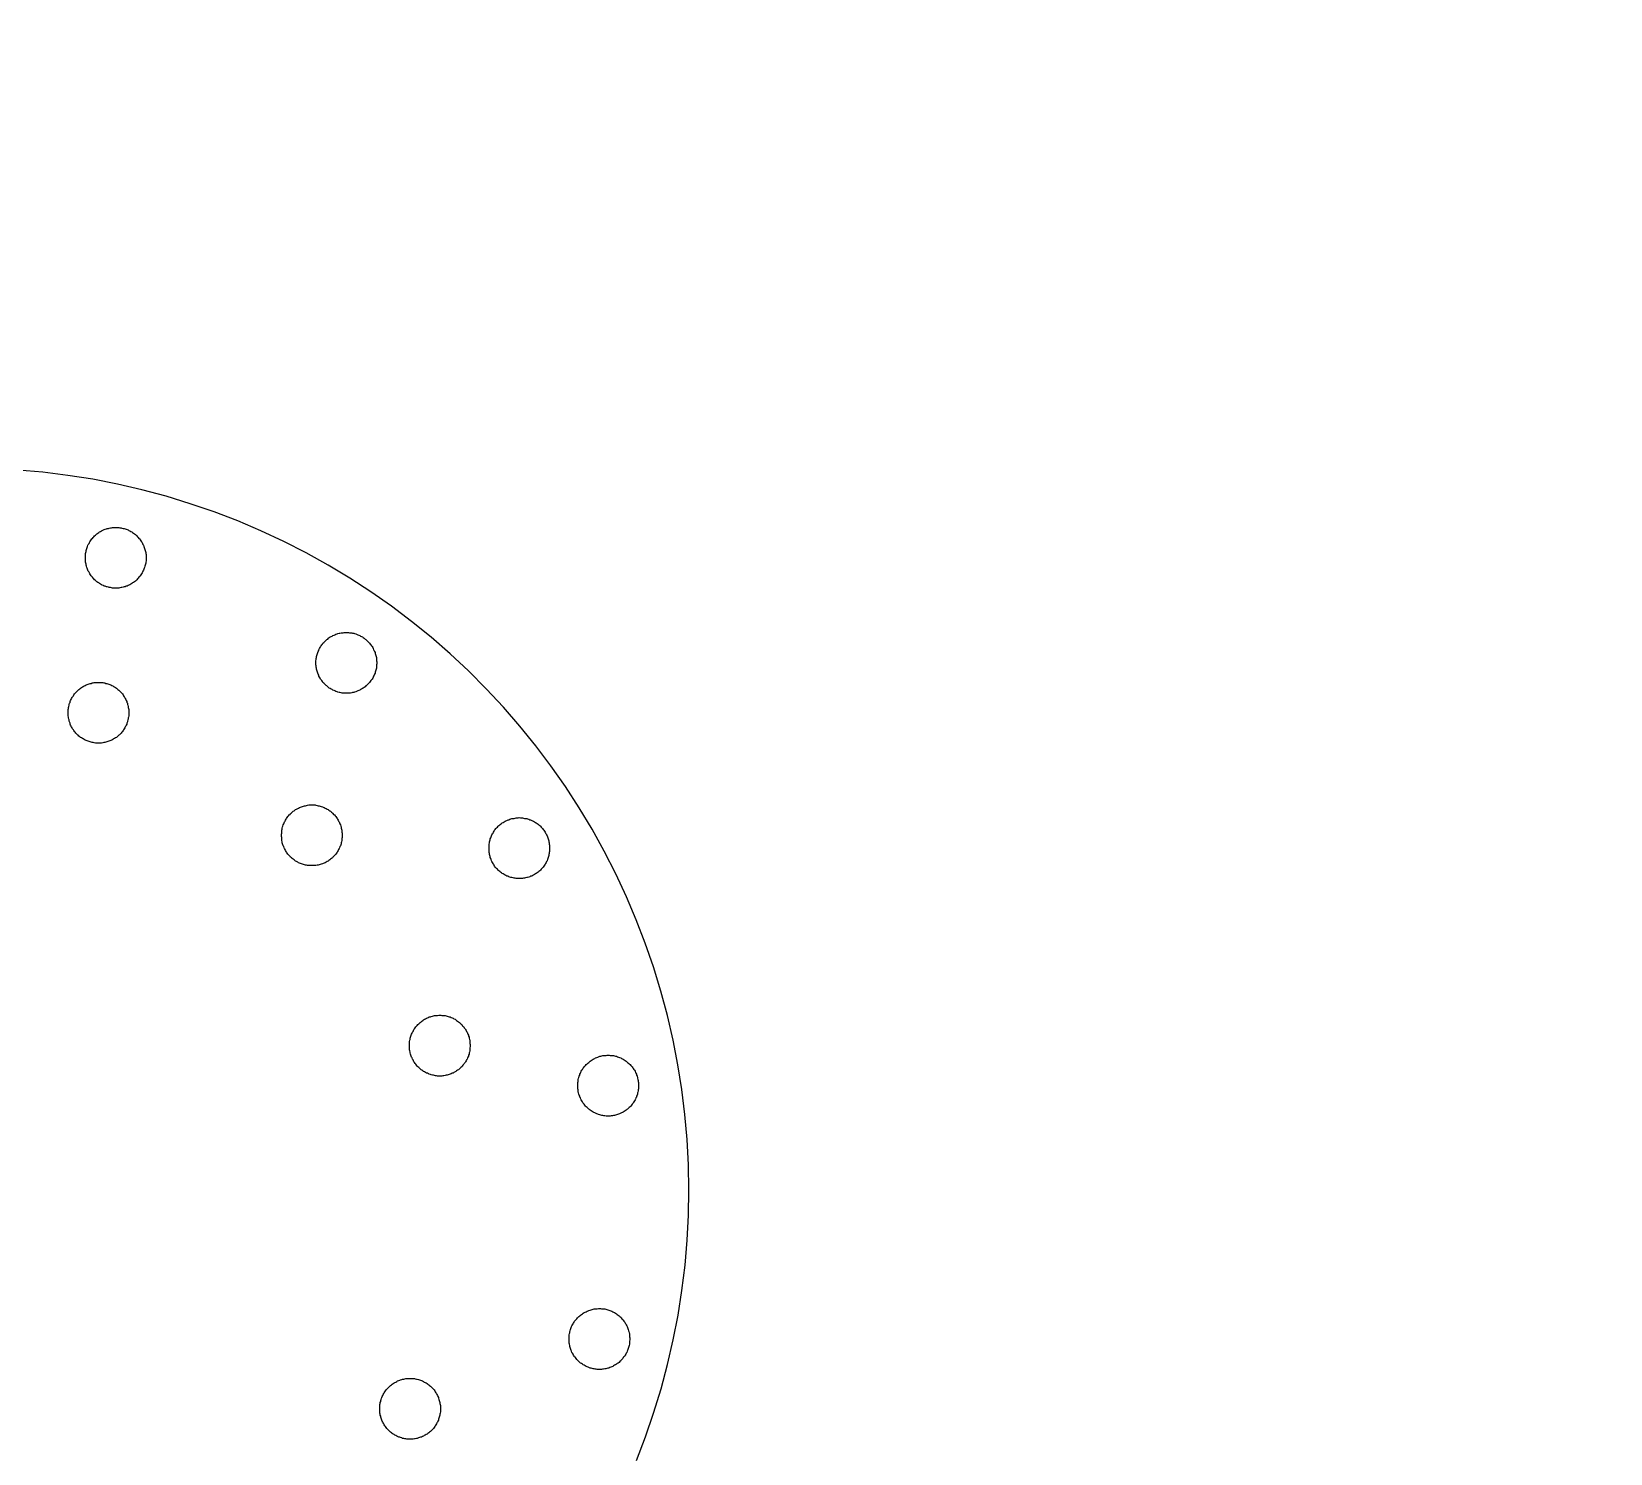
# Model space of a CAD drawing. Extents: x 1225654 to 1325654, y 924838 to 1022543.
# Drawn here: x 1304111 to 1305682, y 967745 to 969159 of the extents above; entities that cross this region are included whole.
import ezdxf

# ---------------------------------------------------------------- set-up
doc = ezdxf.new("R2010")
doc.units = 13

msp = doc.modelspace()

# ---------------------------------------------------------------- linework, layer by layer
msp.add_lwpolyline([(1260678.3, 924838.4), (1290630.1, 924838.4, 6.524121)], format="xyb", close=True)
msp.add_lwpolyline([(1260678.3, 924838.4), (1290630.1, 924838.4, 6.524121)], format="xyb", close=True)
msp.add_lwpolyline([(1304713.2, 967738.2), (1304722.2, 967761.7), (1304730.3, 967785.3), (1304737.7, 967809.3), (1304744.2, 967833.4), (1304749.6, 967858), (1304754.6, 967882.5), (1304758.4, 967907.2), (1304761.6, 967932.2), (1304763.6, 967957.2), (1304764.9, 967982.2), (1304765.4, 968007.1), (1304764.9, 968032.1), (1304763.6, 968057.3), (1304761.3, 968082.1), (1304758.4, 968107), (1304754.4, 968131.8), (1304749.6, 968156.3), (1304744, 968180.8), (1304737.5, 968204.9), (1304730, 968229), (1304722, 968252.6), (1304712.9, 968276), (1304703.3, 968298.9), (1304692.7, 968321.7), (1304681.2, 968344.1), (1304669, 968366), (1304656.2, 968387.4), (1304642.5, 968408.5), (1304628.1, 968429), (1304613, 968449), (1304597.3, 968468.4), (1304580.9, 968487.3), (1304563.8, 968505.7), (1304546, 968523.5), (1304527.8, 968540.4), (1304508.9, 968557), (1304489.3, 968572.7), (1304469.5, 968587.8), (1304448.8, 968602.2), (1304427.9, 968615.7), (1304406.5, 968628.8), (1304384.4, 968640.9), (1304362.2, 968652.2), (1304339.5, 968662.8), (1304316.5, 968672.7), (1304293.1, 968681.7), (1304269.2, 968689.8), (1304245.4, 968697.2), (1304221.1, 968703.5), (1304196.8, 968709.3), (1304172.3, 968714.1), (1304147.5, 968717.9), (1304122.5, 968721.1), (1304097.5, 968723.3)])
for points in [[(1304195, 968605.8), (1304194.1, 968605.8), (1304193, 968605.8), (1304191.8, 968605.8), (1304190.7, 968606.1), (1304189.8, 968606.3), (1304188.7, 968606.5), (1304187.8, 968606.8), (1304186.7, 968607), (1304185.8, 968607.2), (1304184.6, 968607.7), (1304183.7, 968607.9), (1304182.9, 968608.4), (1304181.7, 968608.8), (1304180.8, 968609.2), (1304179.9, 968609.9), (1304179, 968610.4), (1304178.1, 968611), (1304177.2, 968611.5), (1304176.3, 968612.1), (1304175.7, 968612.8), (1304174.8, 968613.5), (1304174.1, 968614.2), (1304173.4, 968615.1), (1304172.5, 968615.7), (1304171.8, 968616.6), (1304171.2, 968617.3), (1304170.5, 968618.2), (1304170, 968619.2), (1304169.3, 968620), (1304168.9, 968620.9), (1304168.5, 968621.8), (1304167.8, 968622.8), (1304167.3, 968623.6), (1304167.1, 968624.8), (1304166.6, 968625.7), (1304166.2, 968626.5), (1304166, 968627.7), (1304165.7, 968628.6), (1304165.5, 968629.7), (1304165.3, 968630.8), (1304165.1, 968631.7), (1304165.1, 968632.9), (1304164.9, 968634), (1304164.9, 968634.9), (1304164.9, 968636), (1304164.9, 968637.1), (1304164.9, 968638), (1304165.1, 968639.2), (1304165.1, 968640.3), (1304165.3, 968641.2), (1304165.5, 968642.3), (1304165.7, 968643.2), (1304166, 968644.3), (1304166.2, 968645.4), (1304166.6, 968646.4), (1304167.1, 968647.3), (1304167.3, 968648.4), (1304167.8, 968649.3), (1304168.5, 968650.2), (1304168.9, 968651.1), (1304169.3, 968652), (1304170, 968652.9), (1304170.5, 968653.8), (1304171.2, 968654.7), (1304171.8, 968655.3), (1304172.5, 968656.2), (1304173.4, 968656.9), (1304174.1, 968657.8), (1304174.8, 968658.5), (1304175.7, 968659.2), (1304176.3, 968659.8), (1304177.2, 968660.5), (1304178.1, 968661), (1304179, 968661.7), (1304179.9, 968662.1), (1304180.8, 968662.8), (1304181.7, 968663.2), (1304182.9, 968663.7), (1304183.7, 968664.1), (1304184.6, 968664.4), (1304185.8, 968664.8), (1304186.7, 968665), (1304187.8, 968665.3), (1304188.7, 968665.5), (1304189.8, 968665.7), (1304190.7, 968665.9), (1304191.8, 968666.1), (1304193, 968666.1), (1304194.1, 968666.1), (1304195, 968666.1), (1304196.1, 968666.1), (1304197.3, 968666.1), (1304198.1, 968666.1), (1304199.3, 968665.9), (1304200.4, 968665.7), (1304201.3, 968665.5), (1304202.4, 968665.3), (1304203.3, 968665), (1304204.5, 968664.8), (1304205.3, 968664.4), (1304206.5, 968664.1), (1304207.4, 968663.7), (1304208.2, 968663.2), (1304209.2, 968662.8), (1304210.1, 968662.1), (1304211, 968661.7), (1304211.8, 968661), (1304212.8, 968660.5), (1304213.7, 968659.8), (1304214.6, 968659.2), (1304215.3, 968658.5), (1304216.1, 968657.8), (1304216.8, 968656.9), (1304217.5, 968656.2), (1304218.2, 968655.3), (1304218.9, 968654.7), (1304219.5, 968653.8), (1304220.2, 968652.9), (1304220.6, 968652), (1304221.3, 968651.1), (1304221.8, 968650.2), (1304222.2, 968649.3), (1304222.6, 968648.4), (1304223.1, 968647.3), (1304223.3, 968646.4), (1304223.8, 968645.4), (1304224, 968644.3), (1304224.5, 968643.2), (1304224.7, 968642.3), (1304224.9, 968641.2), (1304224.9, 968640.3), (1304225.2, 968639.2), (1304225.2, 968638), (1304225.4, 968637.1), (1304225.4, 968636), (1304225.4, 968634.9), (1304225.2, 968634), (1304225.2, 968632.9), (1304224.9, 968631.7), (1304224.9, 968630.8), (1304224.7, 968629.7), (1304224.5, 968628.6), (1304224, 968627.7), (1304223.8, 968626.5), (1304223.3, 968625.7), (1304223.1, 968624.8), (1304222.6, 968623.6), (1304222.2, 968622.8), (1304221.8, 968621.8), (1304221.3, 968620.9), (1304220.6, 968620), (1304220.2, 968619.2), (1304219.5, 968618.2), (1304218.9, 968617.3), (1304218.2, 968616.6), (1304217.5, 968615.7), (1304216.8, 968615.1), (1304216.1, 968614.2), (1304215.3, 968613.5), (1304214.6, 968612.8), (1304213.7, 968612.1), (1304212.8, 968611.5), (1304211.8, 968611), (1304211, 968610.4), (1304210.1, 968609.9), (1304209.2, 968609.2), (1304208.2, 968608.8), (1304207.4, 968608.4), (1304206.5, 968607.9), (1304205.3, 968607.7), (1304204.5, 968607.2), (1304203.3, 968607), (1304202.4, 968606.8), (1304201.3, 968606.5), (1304200.4, 968606.3), (1304199.3, 968606.1), (1304198.1, 968605.8), (1304197.3, 968605.8), (1304196.1, 968605.8), (1304195, 968605.8), (1304195, 968605.8)], [(1304424.5, 968501.3), (1304423.6, 968501.3), (1304422.5, 968501.3), (1304421.4, 968501.4), (1304420.4, 968501.4), (1304419.3, 968501.7), (1304418.2, 968501.9), (1304417.3, 968502.1), (1304416.2, 968502.3), (1304415.3, 968502.8), (1304414.2, 968503), (1304413.2, 968503.5), (1304412.3, 968503.9), (1304411.2, 968504.4), (1304410.3, 968504.9), (1304409.4, 968505.3), (1304408.5, 968505.9), (1304407.6, 968506.4), (1304406.7, 968507.1), (1304406, 968507.8), (1304405.1, 968508.5), (1304404.3, 968509.1), (1304403.6, 968509.8), (1304402.9, 968510.5), (1304402, 968511.4), (1304401.3, 968512), (1304400.7, 968512.9), (1304400.2, 968513.8), (1304399.5, 968514.5), (1304398.8, 968515.4), (1304398.4, 968516.3), (1304397.9, 968517.2), (1304397.3, 968518.3), (1304397.1, 968519.2), (1304396.6, 968520.1), (1304396.2, 968521.3), (1304395.7, 968522.2), (1304395.5, 968523.3), (1304395.2, 968524.2), (1304395, 968525.3), (1304394.8, 968526.2), (1304394.6, 968527.3), (1304394.6, 968528.5), (1304394.3, 968529.4), (1304394.3, 968530.5), (1304394.3, 968531.6), (1304394.3, 968532.5), (1304394.3, 968533.6), (1304394.6, 968534.7), (1304394.6, 968535.7), (1304394.8, 968536.8), (1304395, 968537.9), (1304395.2, 968538.8), (1304395.5, 968539.9), (1304395.7, 968540.8), (1304396.2, 968541.9), (1304396.6, 968542.9), (1304397.1, 968543.8), (1304397.3, 968544.6), (1304397.9, 968545.8), (1304398.4, 968546.7), (1304398.8, 968547.6), (1304399.5, 968548.5), (1304400.2, 968549.4), (1304400.7, 968550.1), (1304401.3, 968551), (1304402, 968551.6), (1304402.9, 968552.5), (1304403.6, 968553.2), (1304404.3, 968553.9), (1304405.1, 968554.8), (1304406, 968555.2), (1304406.7, 968555.9), (1304407.6, 968556.6), (1304408.5, 968557.3), (1304409.4, 968557.7), (1304410.3, 968558.2), (1304411.2, 968558.6), (1304412.3, 968559), (1304413.2, 968559.5), (1304414.2, 968559.9), (1304415.3, 968560.2), (1304416.2, 968560.6), (1304417.3, 968560.9), (1304418.2, 968561.1), (1304419.3, 968561.3), (1304420.4, 968561.5), (1304421.4, 968561.5), (1304422.5, 968561.8), (1304423.6, 968561.8), (1304424.5, 968561.8), (1304425.6, 968561.8), (1304426.7, 968561.8), (1304427.6, 968561.5), (1304428.8, 968561.5), (1304429.9, 968561.3), (1304430.8, 968561.1), (1304431.9, 968560.9), (1304432.8, 968560.6), (1304433.9, 968560.2), (1304434.8, 968559.9), (1304436, 968559.5), (1304436.8, 968559), (1304437.8, 968558.6), (1304438.7, 968558.2), (1304439.6, 968557.7), (1304440.7, 968557.3), (1304441.4, 968556.6), (1304442.3, 968555.9), (1304443.2, 968555.2), (1304444, 968554.8), (1304444.7, 968553.9), (1304445.6, 968553.2), (1304446.3, 968552.5), (1304447, 968551.6), (1304447.6, 968551), (1304448.3, 968550.1), (1304449, 968549.4), (1304449.7, 968548.5), (1304450.2, 968547.6), (1304450.8, 968546.7), (1304451.2, 968545.8), (1304451.7, 968544.6), (1304452.2, 968543.8), (1304452.6, 968542.9), (1304453.1, 968541.9), (1304453.3, 968540.8), (1304453.5, 968539.9), (1304454, 968538.8), (1304454.2, 968537.9), (1304454.4, 968536.8), (1304454.4, 968535.7), (1304454.7, 968534.7), (1304454.7, 968533.6), (1304454.8, 968532.5), (1304454.8, 968531.6), (1304454.8, 968530.5), (1304454.7, 968529.4), (1304454.7, 968528.5), (1304454.4, 968527.3), (1304454.4, 968526.2), (1304454.2, 968525.3), (1304454, 968524.2), (1304453.5, 968523.3), (1304453.3, 968522.2), (1304453.1, 968521.3), (1304452.6, 968520.1), (1304452.2, 968519.2), (1304451.7, 968518.3), (1304451.2, 968517.2), (1304450.8, 968516.3), (1304450.2, 968515.4), (1304449.7, 968514.5), (1304449, 968513.8), (1304448.3, 968512.9), (1304447.6, 968512), (1304447, 968511.4), (1304446.3, 968510.5), (1304445.6, 968509.8), (1304444.7, 968509.1), (1304444, 968508.5), (1304443.2, 968507.8), (1304442.3, 968507.1), (1304441.4, 968506.4), (1304440.7, 968505.9), (1304439.6, 968505.3), (1304438.7, 968504.9), (1304437.8, 968504.4), (1304436.8, 968503.9), (1304436, 968503.5), (1304434.8, 968503), (1304433.9, 968502.8), (1304432.8, 968502.3), (1304431.9, 968502.1), (1304430.8, 968501.9), (1304429.9, 968501.7), (1304428.8, 968501.4), (1304427.6, 968501.4), (1304426.7, 968501.3), (1304425.6, 968501.3), (1304424.5, 968501.3), (1304424.5, 968501.3)], [(1304177.9, 968451.7), (1304176.8, 968451.7), (1304175.9, 968451.7), (1304174.8, 968451.7), (1304173.6, 968451.9), (1304172.7, 968452.2), (1304171.6, 968452.4), (1304170.7, 968452.6), (1304169.6, 968452.8), (1304168.5, 968453.1), (1304167.6, 968453.5), (1304166.6, 968453.8), (1304165.5, 968454.2), (1304164.6, 968454.7), (1304163.7, 968455.1), (1304162.8, 968455.8), (1304161.9, 968456.2), (1304161, 968456.9), (1304160.1, 968457.4), (1304159.2, 968458), (1304158.5, 968458.7), (1304157.7, 968459.4), (1304157, 968460), (1304156.1, 968461), (1304155.4, 968461.6), (1304154.7, 968462.5), (1304154.1, 968463.2), (1304153.4, 968464.1), (1304152.9, 968465), (1304152.2, 968465.9), (1304151.8, 968466.8), (1304151.1, 968467.7), (1304150.7, 968468.6), (1304150.2, 968469.5), (1304149.8, 968470.6), (1304149.6, 968471.5), (1304149.1, 968472.7), (1304148.9, 968473.5), (1304148.6, 968474.7), (1304148.4, 968475.6), (1304148.2, 968476.7), (1304148, 968477.6), (1304147.7, 968478.7), (1304147.7, 968479.9), (1304147.7, 968480.7), (1304147.7, 968481.9), (1304147.7, 968483), (1304147.7, 968483.9), (1304147.7, 968485), (1304148, 968486.2), (1304148.2, 968487), (1304148.4, 968488.2), (1304148.6, 968489.3), (1304148.9, 968490.2), (1304149.1, 968491.3), (1304149.6, 968492.2), (1304149.8, 968493.1), (1304150.2, 968494.2), (1304150.7, 968495.1), (1304151.1, 968496.1), (1304151.8, 968497), (1304152.2, 968497.8), (1304152.9, 968498.7), (1304153.4, 968499.7), (1304154.1, 968500.6), (1304154.7, 968501.3), (1304155.4, 968502.1), (1304156.1, 968502.8), (1304157, 968503.7), (1304157.7, 968504.4), (1304158.5, 968505), (1304159.2, 968505.7), (1304160.1, 968506.4), (1304161, 968506.9), (1304161.9, 968507.5), (1304162.8, 968508), (1304163.7, 968508.6), (1304164.6, 968509.1), (1304165.5, 968509.5), (1304166.6, 968510), (1304167.6, 968510.2), (1304168.5, 968510.7), (1304169.6, 968510.9), (1304170.7, 968511.1), (1304171.6, 968511.6), (1304172.7, 968511.6), (1304173.6, 968511.8), (1304174.8, 968512), (1304175.9, 968512), (1304176.8, 968512), (1304177.9, 968512), (1304179, 968512), (1304179.9, 968512), (1304181, 968512), (1304182.2, 968511.8), (1304183.1, 968511.6), (1304184.2, 968511.6), (1304185.3, 968511.1), (1304186.2, 968510.9), (1304187.3, 968510.7), (1304188.2, 968510.2), (1304189.2, 968510), (1304190.3, 968509.5), (1304191.2, 968509.1), (1304192.1, 968508.6), (1304193, 968508), (1304193.9, 968507.5), (1304194.8, 968506.9), (1304195.7, 968506.4), (1304196.6, 968505.7), (1304197.3, 968505), (1304198.1, 968504.4), (1304198.8, 968503.7), (1304199.7, 968502.8), (1304200.4, 968502.1), (1304201, 968501.3), (1304201.7, 968500.6), (1304202.4, 968499.7), (1304202.9, 968498.7), (1304203.6, 968497.8), (1304204, 968497), (1304204.6, 968496.1), (1304205.1, 968495.1), (1304205.6, 968494.2), (1304206, 968493.1), (1304206.2, 968492.2), (1304206.7, 968491.3), (1304206.9, 968490.2), (1304207.2, 968489.3), (1304207.4, 968488.2), (1304207.6, 968487), (1304207.8, 968486.2), (1304208.1, 968485), (1304208.1, 968483.9), (1304208.1, 968483), (1304208.1, 968481.9), (1304208.1, 968480.7), (1304208.1, 968479.9), (1304208.1, 968478.7), (1304207.8, 968477.6), (1304207.6, 968476.7), (1304207.4, 968475.6), (1304207.2, 968474.7), (1304206.9, 968473.5), (1304206.7, 968472.7), (1304206.2, 968471.5), (1304206, 968470.6), (1304205.6, 968469.5), (1304205.1, 968468.6), (1304204.6, 968467.7), (1304204, 968466.8), (1304203.6, 968465.9), (1304202.9, 968465), (1304202.4, 968464.1), (1304201.7, 968463.2), (1304201, 968462.5), (1304200.4, 968461.6), (1304199.7, 968461), (1304198.8, 968460), (1304198.1, 968459.4), (1304197.3, 968458.7), (1304196.6, 968458), (1304195.7, 968457.4), (1304194.8, 968456.9), (1304193.9, 968456.2), (1304193, 968455.8), (1304192.1, 968455.1), (1304191.2, 968454.7), (1304190.3, 968454.2), (1304189.2, 968453.8), (1304188.2, 968453.5), (1304187.3, 968453.1), (1304186.2, 968452.8), (1304185.3, 968452.6), (1304184.2, 968452.4), (1304183.1, 968452.2), (1304182.2, 968451.9), (1304181, 968451.7), (1304179.9, 968451.7), (1304179, 968451.7), (1304177.9, 968451.7), (1304177.9, 968451.7)], [(1304390.3, 968329.8), (1304389.2, 968329.8), (1304388, 968329.8), (1304387.1, 968329.8), (1304386, 968330), (1304384.9, 968330.2), (1304384, 968330.2), (1304382.9, 968330.7), (1304382, 968330.9), (1304380.8, 968331.1), (1304379.9, 968331.6), (1304378.8, 968331.8), (1304377.9, 968332.3), (1304377, 968332.7), (1304376.1, 968333.2), (1304375, 968333.8), (1304374.1, 968334.3), (1304373.2, 968334.9), (1304372.5, 968335.4), (1304371.6, 968336.1), (1304370.7, 968336.8), (1304370, 968337.4), (1304369.1, 968338.1), (1304368.5, 968339), (1304367.8, 968339.7), (1304367.1, 968340.5), (1304366.4, 968341.2), (1304365.8, 968342.1), (1304365.1, 968343.1), (1304364.7, 968344), (1304364, 968344.8), (1304363.5, 968345.7), (1304363.1, 968346.7), (1304362.6, 968347.6), (1304362.2, 968348.7), (1304361.8, 968349.6), (1304361.5, 968350.5), (1304361.1, 968351.6), (1304360.8, 968352.5), (1304360.6, 968353.6), (1304360.4, 968354.8), (1304360.4, 968355.6), (1304360.2, 968356.8), (1304360.2, 968357.9), (1304359.9, 968358.8), (1304359.9, 968359.9), (1304359.9, 968361.1), (1304360.2, 968362), (1304360.2, 968363.1), (1304360.4, 968364.2), (1304360.4, 968365.1), (1304360.6, 968366.2), (1304360.8, 968367.1), (1304361.1, 968368.3), (1304361.5, 968369.1), (1304361.8, 968370.3), (1304362.2, 968371.2), (1304362.6, 968372.3), (1304363.1, 968373.2), (1304363.5, 968374.1), (1304364, 968375), (1304364.7, 968375.9), (1304365.1, 968376.8), (1304365.8, 968377.7), (1304366.4, 968378.6), (1304367.1, 968379.3), (1304367.8, 968380.2), (1304368.5, 968380.8), (1304369.1, 968381.8), (1304370, 968382.4), (1304370.7, 968383.1), (1304371.6, 968383.8), (1304372.5, 968384.4), (1304373.2, 968384.9), (1304374.1, 968385.6), (1304375, 968386), (1304376.1, 968386.7), (1304377, 968387.1), (1304377.9, 968387.6), (1304378.8, 968388), (1304379.9, 968388.3), (1304380.8, 968388.7), (1304382, 968389), (1304382.9, 968389.2), (1304384, 968389.4), (1304384.9, 968389.6), (1304386, 968389.9), (1304387.1, 968390.1), (1304388, 968390.1), (1304389.2, 968390.1), (1304390.3, 968390.1), (1304391.2, 968390.1), (1304392.3, 968390.1), (1304393.5, 968390.1), (1304394.3, 968389.9), (1304395.5, 968389.6), (1304396.6, 968389.4), (1304397.5, 968389.2), (1304398.6, 968389), (1304399.5, 968388.7), (1304400.7, 968388.3), (1304401.5, 968388), (1304402.4, 968387.6), (1304403.6, 968387.1), (1304404.5, 968386.7), (1304405.4, 968386), (1304406.3, 968385.6), (1304407.2, 968384.9), (1304408.1, 968384.4), (1304408.7, 968383.8), (1304409.6, 968383.1), (1304410.6, 968382.4), (1304411.2, 968381.8), (1304411.9, 968380.8), (1304412.6, 968380.2), (1304413.5, 968379.3), (1304414.2, 968378.6), (1304414.6, 968377.7), (1304415.3, 968376.8), (1304415.9, 968375.9), (1304416.4, 968375), (1304416.8, 968374.1), (1304417.3, 968373.2), (1304417.8, 968372.3), (1304418.2, 968371.2), (1304418.7, 968370.3), (1304418.9, 968369.1), (1304419.3, 968368.3), (1304419.5, 968367.1), (1304419.8, 968366.2), (1304420, 968365.1), (1304420.2, 968364.2), (1304420.2, 968363.1), (1304420.4, 968362), (1304420.4, 968361.1), (1304420.4, 968359.9), (1304420.4, 968358.8), (1304420.4, 968357.9), (1304420.2, 968356.8), (1304420.2, 968355.6), (1304420, 968354.8), (1304419.8, 968353.6), (1304419.5, 968352.5), (1304419.3, 968351.6), (1304418.9, 968350.5), (1304418.7, 968349.6), (1304418.2, 968348.7), (1304417.8, 968347.6), (1304417.3, 968346.7), (1304416.8, 968345.7), (1304416.4, 968344.8), (1304415.9, 968344), (1304415.3, 968343.1), (1304414.6, 968342.1), (1304414.2, 968341.2), (1304413.5, 968340.5), (1304412.6, 968339.7), (1304411.9, 968339), (1304411.2, 968338.1), (1304410.6, 968337.4), (1304409.6, 968336.8), (1304408.7, 968336.1), (1304408.1, 968335.4), (1304407.2, 968334.9), (1304406.3, 968334.3), (1304405.4, 968333.8), (1304404.5, 968333.2), (1304403.6, 968332.7), (1304402.4, 968332.3), (1304401.5, 968331.8), (1304400.7, 968331.6), (1304399.5, 968331.1), (1304398.6, 968330.9), (1304397.5, 968330.7), (1304396.6, 968330.2), (1304395.5, 968330.2), (1304394.3, 968330), (1304393.5, 968329.8), (1304392.3, 968329.8), (1304391.2, 968329.8), (1304390.3, 968329.8), (1304390.3, 968329.8)], [(1304596.6, 968316.9), (1304595.5, 968316.9), (1304594.6, 968316.9), (1304593.5, 968316.9), (1304592.4, 968317.2), (1304591.4, 968317.4), (1304590.4, 968317.6), (1304589.2, 968317.9), (1304588.3, 968318.1), (1304587.2, 968318.3), (1304586.3, 968318.8), (1304585.4, 968319.2), (1304584.2, 968319.4), (1304583.3, 968319.9), (1304582.5, 968320.3), (1304581.6, 968321), (1304580.6, 968321.5), (1304579.7, 968322.1), (1304578.9, 968322.6), (1304578, 968323.2), (1304577.3, 968323.9), (1304576.4, 968324.6), (1304575.7, 968325.3), (1304574.8, 968326.2), (1304574.1, 968326.8), (1304573.4, 968327.7), (1304572.7, 968328.4), (1304572.1, 968329.3), (1304571.7, 968330.2), (1304571, 968331.1), (1304570.5, 968332), (1304569.8, 968332.9), (1304569.4, 968333.8), (1304569, 968334.7), (1304568.5, 968335.9), (1304568.3, 968336.8), (1304567.8, 968337.9), (1304567.6, 968338.8), (1304567.4, 968339.9), (1304567.1, 968340.8), (1304566.9, 968341.9), (1304566.7, 968342.8), (1304566.5, 968344), (1304566.5, 968345.1), (1304566.5, 968346), (1304566.5, 968347.1), (1304566.5, 968348.2), (1304566.5, 968349.1), (1304566.5, 968350.3), (1304566.7, 968351.3), (1304566.9, 968352.3), (1304567.1, 968353.4), (1304567.4, 968354.6), (1304567.6, 968355.4), (1304567.8, 968356.6), (1304568.3, 968357.5), (1304568.5, 968358.4), (1304569, 968359.5), (1304569.4, 968360.4), (1304569.8, 968361.3), (1304570.5, 968362.2), (1304571, 968363.1), (1304571.7, 968364), (1304572.1, 968364.9), (1304572.7, 968365.8), (1304573.4, 968366.7), (1304574.1, 968367.4), (1304574.8, 968368), (1304575.7, 968369), (1304576.4, 968369.6), (1304577.3, 968370.3), (1304578, 968371), (1304578.9, 968371.6), (1304579.7, 968372.3), (1304580.6, 968372.7), (1304581.6, 968373.4), (1304582.5, 968373.9), (1304583.3, 968374.3), (1304584.2, 968374.8), (1304585.4, 968375.2), (1304586.3, 968375.5), (1304587.2, 968375.9), (1304588.3, 968376.2), (1304589.2, 968376.6), (1304590.4, 968376.8), (1304591.4, 968376.8), (1304592.4, 968377), (1304593.5, 968377.2), (1304594.6, 968377.2), (1304595.5, 968377.2), (1304596.6, 968377.5), (1304597.7, 968377.2), (1304598.6, 968377.2), (1304599.8, 968377.2), (1304600.9, 968377), (1304601.8, 968376.8), (1304602.9, 968376.8), (1304604.1, 968376.6), (1304604.9, 968376.2), (1304606.1, 968375.9), (1304607, 968375.5), (1304607.9, 968375.2), (1304609, 968374.8), (1304609.9, 968374.3), (1304610.8, 968373.9), (1304611.7, 968373.4), (1304612.6, 968372.7), (1304613.5, 968372.3), (1304614.4, 968371.6), (1304615.3, 968371), (1304616, 968370.3), (1304616.9, 968369.6), (1304617.6, 968369), (1304618.5, 968368), (1304619.1, 968367.4), (1304619.8, 968366.7), (1304620.5, 968365.8), (1304621.2, 968364.9), (1304621.6, 968364), (1304622.3, 968363.1), (1304622.7, 968362.2), (1304623.4, 968361.3), (1304623.8, 968360.4), (1304624.3, 968359.5), (1304624.8, 968358.4), (1304625, 968357.5), (1304625.4, 968356.6), (1304625.7, 968355.4), (1304625.9, 968354.6), (1304626.1, 968353.4), (1304626.3, 968352.3), (1304626.5, 968351.3), (1304626.8, 968350.3), (1304626.8, 968349.1), (1304626.8, 968348.2), (1304626.8, 968347.1), (1304626.8, 968346), (1304626.8, 968345.1), (1304626.8, 968344), (1304626.5, 968342.8), (1304626.3, 968341.9), (1304626.1, 968340.8), (1304625.9, 968339.9), (1304625.7, 968338.8), (1304625.4, 968337.9), (1304625, 968336.8), (1304624.8, 968335.9), (1304624.3, 968334.7), (1304623.8, 968333.8), (1304623.4, 968332.9), (1304622.7, 968332), (1304622.3, 968331.1), (1304621.6, 968330.2), (1304621.2, 968329.3), (1304620.5, 968328.4), (1304619.8, 968327.7), (1304619.1, 968326.8), (1304618.5, 968326.2), (1304617.6, 968325.3), (1304616.9, 968324.6), (1304616, 968323.9), (1304615.3, 968323.2), (1304614.4, 968322.6), (1304613.5, 968322.1), (1304612.6, 968321.5), (1304611.7, 968321), (1304610.8, 968320.3), (1304609.9, 968319.9), (1304609, 968319.4), (1304607.9, 968319.2), (1304607, 968318.8), (1304606.1, 968318.3), (1304604.9, 968318.1), (1304604.1, 968317.9), (1304602.9, 968317.6), (1304601.8, 968317.4), (1304600.9, 968317.2), (1304599.8, 968316.9), (1304598.6, 968316.9), (1304597.7, 968316.9), (1304596.6, 968316.9), (1304596.6, 968316.9)], [(1304517.4, 968120.5), (1304516.5, 968120.5), (1304515.4, 968120.5), (1304514.3, 968120.7), (1304513.4, 968120.7), (1304512.2, 968121), (1304511.1, 968121.2), (1304510.2, 968121.4), (1304509.1, 968121.7), (1304508.2, 968121.9), (1304507.1, 968122.3), (1304506.2, 968122.7), (1304505.3, 968123.2), (1304504.2, 968123.4), (1304503.3, 968124.1), (1304502.3, 968124.6), (1304501.4, 968125), (1304500.6, 968125.7), (1304499.7, 968126.4), (1304499, 968126.8), (1304498.1, 968127.5), (1304497.2, 968128.2), (1304496.5, 968129.1), (1304495.8, 968129.8), (1304494.9, 968130.4), (1304494.2, 968131.3), (1304493.6, 968132.2), (1304493.1, 968132.9), (1304492.5, 968133.8), (1304491.8, 968134.7), (1304491.3, 968135.6), (1304490.9, 968136.5), (1304490.4, 968137.4), (1304490, 968138.5), (1304489.5, 968139.4), (1304489.1, 968140.4), (1304488.6, 968141.4), (1304488.4, 968142.4), (1304488.2, 968143.5), (1304487.9, 968144.4), (1304487.7, 968145.5), (1304487.5, 968146.6), (1304487.5, 968147.6), (1304487.3, 968148.6), (1304487.3, 968149.8), (1304487.3, 968150.7), (1304487.3, 968151.8), (1304487.3, 968152.9), (1304487.5, 968153.8), (1304487.5, 968154.9), (1304487.7, 968156.1), (1304487.9, 968157), (1304488.2, 968158.1), (1304488.4, 968159), (1304488.6, 968160.1), (1304489.1, 968161), (1304489.5, 968162.1), (1304490, 968163), (1304490.4, 968164), (1304490.9, 968164.9), (1304491.3, 968165.7), (1304491.8, 968166.9), (1304492.5, 968167.6), (1304493.1, 968168.5), (1304493.6, 968169.3), (1304494.2, 968170.2), (1304494.9, 968170.9), (1304495.8, 968171.8), (1304496.5, 968172.5), (1304497.2, 968173.2), (1304498.1, 968173.8), (1304499, 968174.5), (1304499.7, 968175.2), (1304500.6, 968175.9), (1304501.4, 968176.3), (1304502.3, 968177), (1304503.3, 968177.4), (1304504.2, 968177.9), (1304505.3, 968178.4), (1304506.2, 968178.8), (1304507.1, 968179.3), (1304508.2, 968179.5), (1304509.1, 968179.7), (1304510.2, 968180.1), (1304511.1, 968180.4), (1304512.2, 968180.6), (1304513.4, 968180.6), (1304514.3, 968180.8), (1304515.4, 968180.8), (1304516.5, 968181), (1304517.4, 968181), (1304518.6, 968181), (1304519.7, 968180.8), (1304520.6, 968180.8), (1304521.7, 968180.6), (1304522.8, 968180.6), (1304523.7, 968180.4), (1304524.9, 968180.1), (1304525.8, 968179.7), (1304526.9, 968179.5), (1304527.8, 968179.3), (1304528.9, 968178.8), (1304529.8, 968178.4), (1304530.7, 968177.9), (1304531.6, 968177.4), (1304532.7, 968177), (1304533.6, 968176.3), (1304534.3, 968175.9), (1304535.2, 968175.2), (1304536.1, 968174.5), (1304537, 968173.8), (1304537.7, 968173.2), (1304538.6, 968172.5), (1304539.3, 968171.8), (1304539.9, 968170.9), (1304540.6, 968170.2), (1304541.3, 968169.3), (1304541.9, 968168.5), (1304542.6, 968167.6), (1304543.1, 968166.9), (1304543.8, 968165.7), (1304544.2, 968164.9), (1304544.6, 968164), (1304545.1, 968163), (1304545.5, 968162.1), (1304546, 968161), (1304546.2, 968160.1), (1304546.7, 968159), (1304546.9, 968158.1), (1304547.1, 968157), (1304547.4, 968156.1), (1304547.4, 968154.9), (1304547.5, 968153.8), (1304547.5, 968152.9), (1304547.8, 968151.8), (1304547.8, 968150.7), (1304547.8, 968149.8), (1304547.5, 968148.6), (1304547.5, 968147.6), (1304547.4, 968146.6), (1304547.4, 968145.5), (1304547.1, 968144.4), (1304546.9, 968143.5), (1304546.7, 968142.4), (1304546.2, 968141.4), (1304546, 968140.4), (1304545.5, 968139.4), (1304545.1, 968138.5), (1304544.6, 968137.4), (1304544.2, 968136.5), (1304543.8, 968135.6), (1304543.1, 968134.7), (1304542.6, 968133.8), (1304541.9, 968132.9), (1304541.3, 968132.2), (1304540.6, 968131.3), (1304539.9, 968130.4), (1304539.3, 968129.8), (1304538.6, 968129.1), (1304537.7, 968128.2), (1304537, 968127.5), (1304536.1, 968126.8), (1304535.2, 968126.4), (1304534.3, 968125.7), (1304533.6, 968125), (1304532.7, 968124.6), (1304531.6, 968124.1), (1304530.7, 968123.4), (1304529.8, 968123.2), (1304528.9, 968122.7), (1304527.8, 968122.3), (1304526.9, 968121.9), (1304525.8, 968121.7), (1304524.9, 968121.4), (1304523.7, 968121.2), (1304522.8, 968121), (1304521.7, 968120.7), (1304520.6, 968120.7), (1304519.7, 968120.5), (1304518.6, 968120.5), (1304517.4, 968120.5), (1304517.4, 968120.5)], [(1304685, 968080.7), (1304683.9, 968080.7), (1304683, 968080.7), (1304681.9, 968080.9), (1304680.8, 968080.9), (1304679.8, 968081.1), (1304678.8, 968081.4), (1304677.6, 968081.6), (1304676.7, 968081.8), (1304675.6, 968082.3), (1304674.7, 968082.5), (1304673.8, 968083), (1304672.6, 968083.4), (1304671.8, 968083.8), (1304670.9, 968084.3), (1304670, 968084.7), (1304669, 968085.2), (1304668.2, 968085.9), (1304667.3, 968086.6), (1304666.4, 968087.2), (1304665.7, 968087.7), (1304664.8, 968088.6), (1304664.1, 968089.3), (1304663.2, 968089.9), (1304662.5, 968090.6), (1304661.8, 968091.5), (1304661.2, 968092.4), (1304660.5, 968093.1), (1304659.8, 968094), (1304659.4, 968094.9), (1304658.9, 968095.8), (1304658.2, 968096.7), (1304657.8, 968097.6), (1304657.4, 968098.7), (1304656.9, 968099.6), (1304656.7, 968100.5), (1304656.2, 968101.6), (1304656, 968102.5), (1304655.6, 968103.7), (1304655.3, 968104.6), (1304655.3, 968105.7), (1304655.1, 968106.8), (1304654.9, 968107.7), (1304654.9, 968108.8), (1304654.9, 968109.9), (1304654.9, 968110.9), (1304654.9, 968111.9), (1304654.9, 968113.1), (1304654.9, 968114), (1304655.1, 968115.1), (1304655.3, 968116.2), (1304655.3, 968117.1), (1304655.6, 968118.3), (1304656, 968119.1), (1304656.2, 968120.3), (1304656.7, 968121.2), (1304656.9, 968122.3), (1304657.4, 968123.2), (1304657.8, 968124.1), (1304658.2, 968125.3), (1304658.9, 968126.2), (1304659.4, 968127), (1304659.8, 968128), (1304660.5, 968128.6), (1304661.2, 968129.6), (1304661.8, 968130.4), (1304662.5, 968131.1), (1304663.2, 968132), (1304664.1, 968132.7), (1304664.8, 968133.4), (1304665.7, 968134), (1304666.4, 968134.7), (1304667.3, 968135.4), (1304668.2, 968136.1), (1304669, 968136.5), (1304670, 968137.2), (1304670.9, 968137.6), (1304671.8, 968138.1), (1304672.6, 968138.5), (1304673.8, 968139), (1304674.7, 968139.4), (1304675.6, 968139.7), (1304676.7, 968140.1), (1304677.6, 968140.4), (1304678.8, 968140.5), (1304679.8, 968140.8), (1304680.8, 968141), (1304681.9, 968141), (1304683, 968141), (1304683.9, 968141.2), (1304685, 968141.2), (1304686.2, 968141.2), (1304687, 968141), (1304688.2, 968141), (1304689.3, 968141), (1304690.3, 968140.8), (1304691.3, 968140.5), (1304692.3, 968140.4), (1304693.4, 968140.1), (1304694.3, 968139.7), (1304695.4, 968139.4), (1304696.3, 968139), (1304697.5, 968138.5), (1304698.3, 968138.1), (1304699.2, 968137.6), (1304700.1, 968137.2), (1304701.1, 968136.5), (1304701.9, 968136.1), (1304702.8, 968135.4), (1304703.7, 968134.7), (1304704.4, 968134), (1304705.3, 968133.4), (1304706, 968132.7), (1304706.9, 968132), (1304707.6, 968131.1), (1304708.3, 968130.4), (1304708.9, 968129.6), (1304709.6, 968128.6), (1304710, 968128), (1304710.7, 968127), (1304711.2, 968126.2), (1304711.9, 968125.3), (1304712.3, 968124.1), (1304712.7, 968123.2), (1304713.2, 968122.3), (1304713.4, 968121.2), (1304713.9, 968120.3), (1304714.1, 968119.1), (1304714.3, 968118.3), (1304714.5, 968117.1), (1304714.8, 968116.2), (1304715, 968115.1), (1304715.2, 968114), (1304715.2, 968113.1), (1304715.2, 968111.9), (1304715.2, 968110.9), (1304715.2, 968109.9), (1304715.2, 968108.8), (1304715.2, 968107.7), (1304715, 968106.8), (1304714.8, 968105.7), (1304714.5, 968104.6), (1304714.3, 968103.7), (1304714.1, 968102.5), (1304713.9, 968101.6), (1304713.4, 968100.5), (1304713.2, 968099.6), (1304712.7, 968098.7), (1304712.3, 968097.6), (1304711.9, 968096.7), (1304711.2, 968095.8), (1304710.7, 968094.9), (1304710, 968094), (1304709.6, 968093.1), (1304708.9, 968092.4), (1304708.3, 968091.5), (1304707.6, 968090.6), (1304706.9, 968089.9), (1304706, 968089.3), (1304705.3, 968088.6), (1304704.4, 968087.7), (1304703.7, 968087.2), (1304702.8, 968086.6), (1304701.9, 968085.9), (1304701.1, 968085.2), (1304700.1, 968084.7), (1304699.2, 968084.3), (1304698.3, 968083.8), (1304697.5, 968083.4), (1304696.3, 968083), (1304695.4, 968082.5), (1304694.3, 968082.3), (1304693.4, 968081.8), (1304692.3, 968081.6), (1304691.3, 968081.4), (1304690.3, 968081.1), (1304689.3, 968080.9), (1304688.2, 968080.9), (1304687, 968080.7), (1304686.2, 968080.7), (1304685, 968080.7), (1304685, 968080.7)], [(1304676.2, 967828.7), (1304675.4, 967828.7), (1304674.2, 967828.7), (1304673.1, 967828.9), (1304672, 967828.9), (1304671.1, 967829.2), (1304670, 967829.4), (1304669, 967829.6), (1304668, 967829.8), (1304667, 967830), (1304665.9, 967830.5), (1304665, 967830.9), (1304664.1, 967831.2), (1304663, 967831.6), (1304662.1, 967832.3), (1304661.2, 967832.8), (1304660.3, 967833.2), (1304659.4, 967833.9), (1304658.5, 967834.5), (1304657.6, 967835), (1304656.9, 967835.7), (1304656, 967836.4), (1304655.3, 967837.2), (1304654.7, 967837.9), (1304653.8, 967838.6), (1304653.1, 967839.5), (1304652.4, 967840.4), (1304651.7, 967841.1), (1304651.3, 967842), (1304650.6, 967842.9), (1304650.2, 967843.8), (1304649.7, 967844.7), (1304649, 967845.6), (1304648.6, 967846.7), (1304648.4, 967847.6), (1304647.9, 967848.5), (1304647.5, 967849.6), (1304647.3, 967850.5), (1304647, 967851.6), (1304646.8, 967852.5), (1304646.6, 967853.7), (1304646.4, 967854.8), (1304646.4, 967855.7), (1304646.1, 967856.8), (1304646.1, 967858), (1304646.1, 967858.8), (1304646.1, 967860), (1304646.1, 967861.1), (1304646.4, 967862), (1304646.4, 967863.1), (1304646.6, 967864.3), (1304646.8, 967865.2), (1304647, 967866.3), (1304647.3, 967867.2), (1304647.5, 967868.3), (1304647.9, 967869.2), (1304648.4, 967870.3), (1304648.6, 967871.2), (1304649, 967872.1), (1304649.7, 967873), (1304650.2, 967873.9), (1304650.6, 967874.8), (1304651.3, 967875.7), (1304651.7, 967876.6), (1304652.4, 967877.5), (1304653.1, 967878.4), (1304653.8, 967879.1), (1304654.7, 967880), (1304655.3, 967880.7), (1304656, 967881.3), (1304656.9, 967882), (1304657.6, 967882.7), (1304658.5, 967883.3), (1304659.4, 967884), (1304660.3, 967884.5), (1304661.2, 967885.2), (1304662.1, 967885.6), (1304663, 967886.1), (1304664.1, 967886.5), (1304665, 967886.9), (1304665.9, 967887.4), (1304667, 967887.6), (1304668, 967887.9), (1304669, 967888.3), (1304670, 967888.5), (1304671.1, 967888.8), (1304672, 967888.8), (1304673.1, 967889), (1304674.2, 967889), (1304675.4, 967889.2), (1304676.2, 967889.2), (1304677.4, 967889.2), (1304678.5, 967889), (1304679.4, 967889), (1304680.5, 967888.8), (1304681.7, 967888.8), (1304682.6, 967888.5), (1304683.7, 967888.3), (1304684.6, 967887.9), (1304685.7, 967887.6), (1304686.6, 967887.4), (1304687.7, 967886.9), (1304688.6, 967886.5), (1304689.6, 967886.1), (1304690.4, 967885.6), (1304691.3, 967885.2), (1304692.3, 967884.5), (1304693.2, 967884), (1304694, 967883.3), (1304694.9, 967882.7), (1304695.9, 967882), (1304696.5, 967881.3), (1304697.5, 967880.7), (1304698.1, 967880), (1304698.8, 967879.1), (1304699.5, 967878.4), (1304700.1, 967877.5), (1304700.8, 967876.6), (1304701.5, 967875.7), (1304701.9, 967874.8), (1304702.6, 967873.9), (1304703.1, 967873), (1304703.5, 967872.1), (1304704, 967871.2), (1304704.4, 967870.3), (1304704.7, 967869.2), (1304705.1, 967868.3), (1304705.3, 967867.2), (1304705.7, 967866.3), (1304706, 967865.2), (1304706.2, 967864.3), (1304706.2, 967863.1), (1304706.4, 967862), (1304706.4, 967861.1), (1304706.7, 967860), (1304706.7, 967858.8), (1304706.7, 967858), (1304706.4, 967856.8), (1304706.4, 967855.7), (1304706.2, 967854.8), (1304706.2, 967853.7), (1304706, 967852.5), (1304705.7, 967851.6), (1304705.3, 967850.5), (1304705.1, 967849.6), (1304704.7, 967848.5), (1304704.4, 967847.6), (1304704, 967846.7), (1304703.5, 967845.6), (1304703.1, 967844.7), (1304702.6, 967843.8), (1304701.9, 967842.9), (1304701.5, 967842), (1304700.8, 967841.1), (1304700.1, 967840.4), (1304699.5, 967839.5), (1304698.8, 967838.6), (1304698.1, 967837.9), (1304697.5, 967837.2), (1304696.5, 967836.4), (1304695.9, 967835.7), (1304694.9, 967835), (1304694, 967834.5), (1304693.2, 967833.9), (1304692.3, 967833.2), (1304691.3, 967832.8), (1304690.4, 967832.3), (1304689.6, 967831.6), (1304688.6, 967831.2), (1304687.7, 967830.9), (1304686.6, 967830.5), (1304685.7, 967830), (1304684.6, 967829.8), (1304683.7, 967829.6), (1304682.6, 967829.4), (1304681.7, 967829.2), (1304680.5, 967828.9), (1304679.4, 967828.9), (1304678.5, 967828.7), (1304677.4, 967828.7), (1304676.2, 967828.7), (1304676.2, 967828.7)], [(1304487.9, 967759.2), (1304486.8, 967759.2), (1304485.9, 967759.4), (1304484.8, 967759.4), (1304483.7, 967759.6), (1304482.8, 967759.6), (1304481.7, 967759.8), (1304480.5, 967760.1), (1304479.7, 967760.5), (1304478.5, 967760.8), (1304477.6, 967761.2), (1304476.7, 967761.4), (1304475.6, 967761.9), (1304474.7, 967762.3), (1304473.8, 967762.8), (1304472.9, 967763.2), (1304472, 967763.9), (1304471.1, 967764.4), (1304470.2, 967765), (1304469.3, 967765.7), (1304468.6, 967766.4), (1304467.7, 967767), (1304467, 967767.7), (1304466.1, 967768.4), (1304465.4, 967769.3), (1304464.8, 967770), (1304464.1, 967770.9), (1304463.4, 967771.8), (1304462.7, 967772.6), (1304462.3, 967773.6), (1304461.8, 967774.5), (1304461.2, 967775.4), (1304460.7, 967776.2), (1304460.3, 967777.2), (1304459.8, 967778.1), (1304459.6, 967779.2), (1304459.1, 967780.1), (1304458.9, 967781.2), (1304458.7, 967782.1), (1304458.2, 967783.3), (1304458.2, 967784.1), (1304458, 967785.3), (1304457.8, 967786.4), (1304457.8, 967787.3), (1304457.8, 967788.4), (1304457.8, 967789.6), (1304457.8, 967790.5), (1304457.8, 967791.6), (1304457.8, 967792.7), (1304458, 967793.9), (1304458.2, 967794.7), (1304458.2, 967795.9), (1304458.7, 967796.8), (1304458.9, 967797.9), (1304459.1, 967798.8), (1304459.6, 967799.9), (1304459.8, 967800.8), (1304460.3, 967801.7), (1304460.7, 967802.8), (1304461.2, 967803.7), (1304461.8, 967804.7), (1304462.3, 967805.5), (1304462.7, 967806.4), (1304463.4, 967807.3), (1304464.1, 967808.3), (1304464.8, 967808.9), (1304465.4, 967809.8), (1304466.1, 967810.5), (1304467, 967811.2), (1304467.7, 967812), (1304468.6, 967812.7), (1304469.3, 967813.4), (1304470.2, 967814.1), (1304471.1, 967814.5), (1304472, 967815.2), (1304472.9, 967815.6), (1304473.8, 967816.1), (1304474.7, 967816.8), (1304475.6, 967817.2), (1304476.7, 967817.5), (1304477.6, 967817.9), (1304478.5, 967818.4), (1304479.7, 967818.6), (1304480.5, 967818.8), (1304481.7, 967819.1), (1304482.8, 967819.2), (1304483.7, 967819.5), (1304484.8, 967819.5), (1304485.9, 967819.7), (1304486.8, 967819.7), (1304487.9, 967819.7), (1304489.1, 967819.7), (1304490, 967819.7), (1304491.1, 967819.5), (1304492.2, 967819.5), (1304493.1, 967819.2), (1304494.2, 967819.1), (1304495.1, 967818.8), (1304496.3, 967818.6), (1304497.2, 967818.4), (1304498.3, 967817.9), (1304499.2, 967817.5), (1304500.3, 967817.2), (1304501.2, 967816.8), (1304502.1, 967816.1), (1304503, 967815.6), (1304503.9, 967815.2), (1304504.8, 967814.5), (1304505.7, 967814.1), (1304506.6, 967813.4), (1304507.3, 967812.7), (1304508.2, 967812), (1304508.9, 967811.2), (1304509.8, 967810.5), (1304510.5, 967809.8), (1304511.1, 967808.9), (1304511.8, 967808.3), (1304512.5, 967807.3), (1304512.9, 967806.4), (1304513.6, 967805.5), (1304514.1, 967804.7), (1304514.7, 967803.7), (1304515.2, 967802.8), (1304515.6, 967801.7), (1304516.1, 967800.8), (1304516.3, 967799.9), (1304516.7, 967798.8), (1304517, 967797.9), (1304517.2, 967796.8), (1304517.4, 967795.9), (1304517.7, 967794.7), (1304517.9, 967793.9), (1304518.1, 967792.7), (1304518.1, 967791.6), (1304518.1, 967790.5), (1304518.1, 967789.6), (1304518.1, 967788.4), (1304518.1, 967787.3), (1304518.1, 967786.4), (1304517.9, 967785.3), (1304517.7, 967784.1), (1304517.4, 967783.3), (1304517.2, 967782.1), (1304517, 967781.2), (1304516.7, 967780.1), (1304516.3, 967779.2), (1304516.1, 967778.1), (1304515.6, 967777.2), (1304515.2, 967776.2), (1304514.7, 967775.4), (1304514.1, 967774.5), (1304513.6, 967773.6), (1304512.9, 967772.6), (1304512.5, 967771.8), (1304511.8, 967770.9), (1304511.1, 967770), (1304510.5, 967769.3), (1304509.8, 967768.4), (1304508.9, 967767.7), (1304508.2, 967767), (1304507.3, 967766.4), (1304506.6, 967765.7), (1304505.7, 967765), (1304504.8, 967764.4), (1304503.9, 967763.9), (1304503, 967763.2), (1304502.1, 967762.8), (1304501.2, 967762.3), (1304500.3, 967761.9), (1304499.2, 967761.4), (1304498.3, 967761.2), (1304497.2, 967760.8), (1304496.3, 967760.5), (1304495.1, 967760.1), (1304494.2, 967759.8), (1304493.1, 967759.6), (1304492.2, 967759.6), (1304491.1, 967759.4), (1304490, 967759.4), (1304489.1, 967759.2), (1304487.9, 967759.2), (1304487.9, 967759.2)]]:
    msp.add_lwpolyline(points, close=True)

doc.saveas('drawing.dxf')
